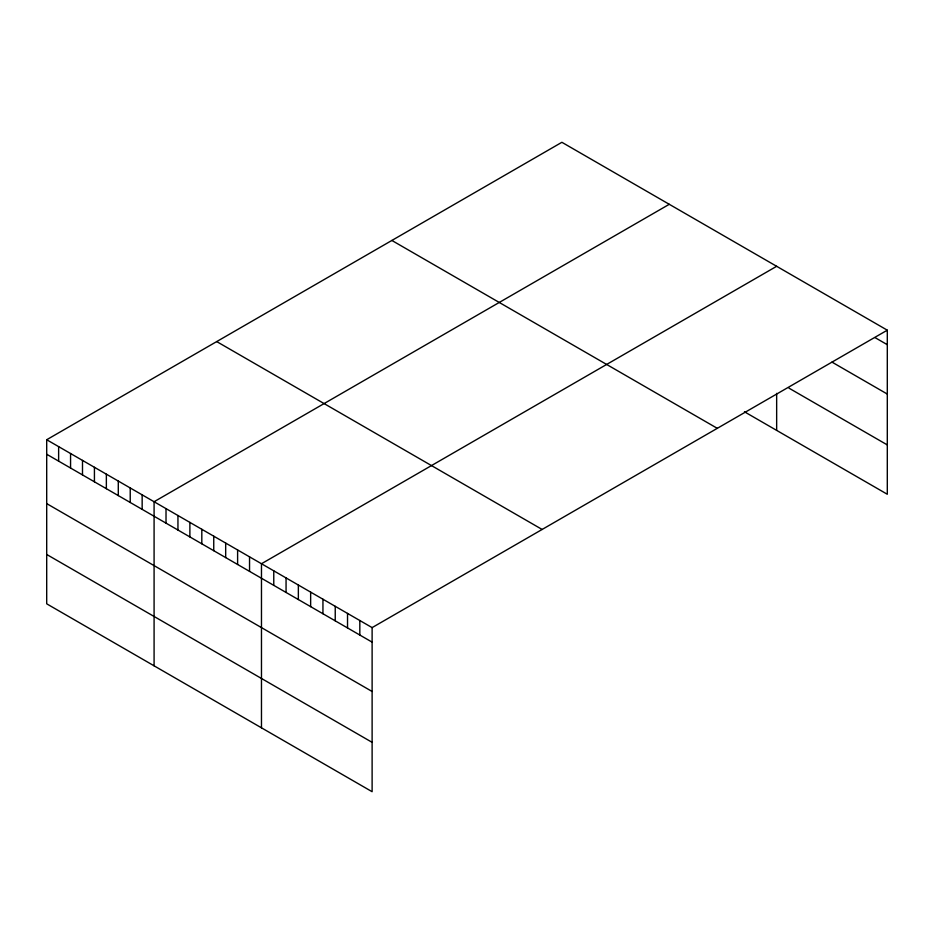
<?xml version="1.0" encoding="UTF-8"?>
<svg xmlns="http://www.w3.org/2000/svg" width="934" height="934" viewBox="0 0 934 934"><rect width="100%" height="100%" fill="white"/><g stroke="black" fill="none" stroke-linecap="round" stroke-linejoin="round"><path stroke-width="1.4" d="M887.3 330.181L372.117 627.613L372.117 791.705L46.7 603.819L46.7 439.739L561.883 142.295L887.3 330.181L887.3 494.261L744.445 411.789M669.269 204.301L154.087 501.733L154.087 665.825M776.656 266.295L261.473 563.739L261.473 727.819M875.006 337.594L887.3 344.693M831.984 362.112L887.3 394.055M788.95 388.124L887.3 444.911M391.871 240.458L717.289 428.332M216.711 341.587L542.129 529.461M46.7 439.739L372.117 627.613M46.7 454.251L372.117 642.137M46.7 503.613L372.117 691.487M46.7 554.469L372.117 742.343M776.656 393.366L776.656 430.387M359.823 620.515L359.823 635.038M347.53 613.416L347.53 627.94M335.236 606.318L335.236 620.841M322.942 599.219L322.942 613.743M310.648 592.133L310.648 606.645M298.355 585.034L298.355 599.546M286.061 577.936L286.061 592.448M273.767 570.837L273.767 585.349M249.541 556.851L249.541 571.363M237.61 549.963L237.61 564.475M225.678 543.074L225.678 557.586M213.746 536.186L213.746 550.698M201.814 529.298L201.814 543.81M189.882 522.398L189.882 536.922M177.95 515.51L177.95 530.033M166.018 508.621L166.018 523.145M142.155 494.845L142.155 509.369M130.223 487.957L130.223 502.48M118.291 481.068L118.291 495.592M106.359 474.18L106.359 488.704M94.427 467.292L94.427 481.804M82.496 460.404L82.496 474.916M70.564 453.515L70.564 468.027M58.632 446.627L58.632 461.139"/></g></svg>
